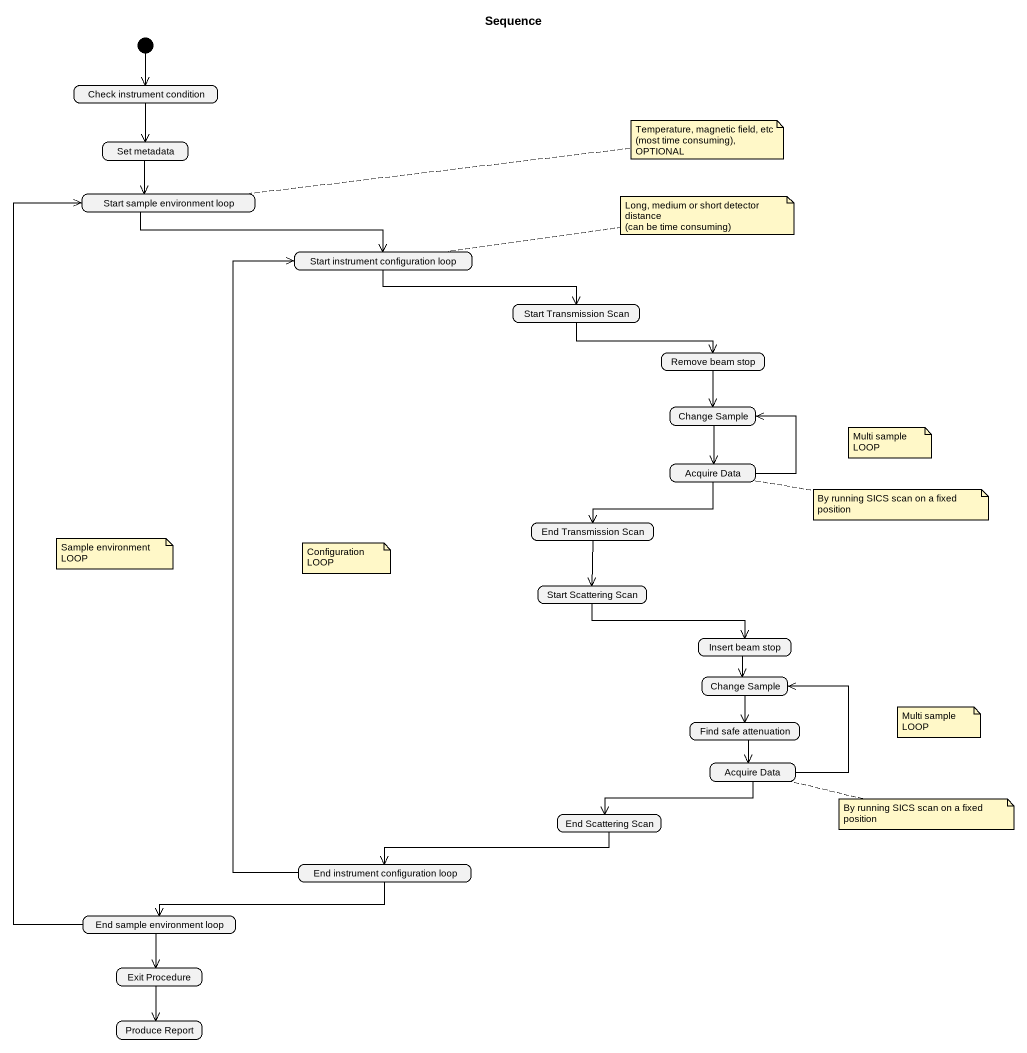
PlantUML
@startuml
title Sequence
hide empty description
state "Check instrument condition" as Check_instrument_condition
state "Set metadata" as Set_metadata
state "Start sample environment loop" as Start_sample_environment
state "Start instrument configuration loop" as Start_instrument
state "Start Transmission Scan" as Start_Transmission_Scan
state "Remove beam stop" as Remove_beam_stop
state "Change Sample" as Change_Sample
state "Acquire Data" as Acquire_Data
state "End Transmission Scan" as End_Transmission_Scan
state "Start Scattering Scan" as Start_Scattering_Scan
state "Insert beam stop" as Insert_beam_stop
state "Change Sample" as Change_Sample_2
state "Find safe attenuation" as Find_safe_attenuation
state "Acquire Data" as Acquire_Data_2
state "End Scattering Scan" as End_Scattering_Scan
state "End instrument configuration loop" as End_instrument
state "End sample environment loop" as End_sample_environment_loop
state "Exit Procedure" as Exit_Procedure
state "Produce Report" as Produce_Report
[*] --> Check_instrument_condition
Check_instrument_condition --> Set_metadata
Set_metadata --> Start_sample_environment
Start_sample_environment -right-> Start_instrument
Start_instrument -right-> Start_Transmission_Scan
Start_Transmission_Scan -right-> Remove_beam_stop
Remove_beam_stop --> Change_Sample
Change_Sample --> Acquire_Data
Acquire_Data -up-> Change_Sample
Acquire_Data -left-> End_Transmission_Scan
End_Transmission_Scan --> Start_Scattering_Scan
Start_Scattering_Scan -right-> Insert_beam_stop
Insert_beam_stop --> Change_Sample_2
Change_Sample_2 --> Find_safe_attenuation
Find_safe_attenuation --> Acquire_Data_2
Acquire_Data_2 -up-> Change_Sample_2
Acquire_Data_2 -left-> End_Scattering_Scan
End_Scattering_Scan -left-> End_instrument
End_instrument -up-> Start_instrument
End_instrument -left-> End_sample_environment_loop
End_sample_environment_loop -up-> Start_sample_environment
End_sample_environment_loop --> Exit_Procedure
Exit_Procedure --> Produce_Report
note right of Start_sample_environment
  Temperature, magnetic field, etc
  (most time consuming), OPTIONAL
end note
note right of Start_instrument
  Long, medium or short detector distance
  (can be time consuming)
end note
note as N3
  Multi sample LOOP
end note
note right of Acquire_Data : By running SICS scan on a fixed position
note as N5
  Sample environment LOOP
end note
note as N6
  Configuration LOOP
end note
note as N7
  Multi sample LOOP
end note
note right of Acquire_Data_2 : By running SICS scan on a fixed position
@enduml
